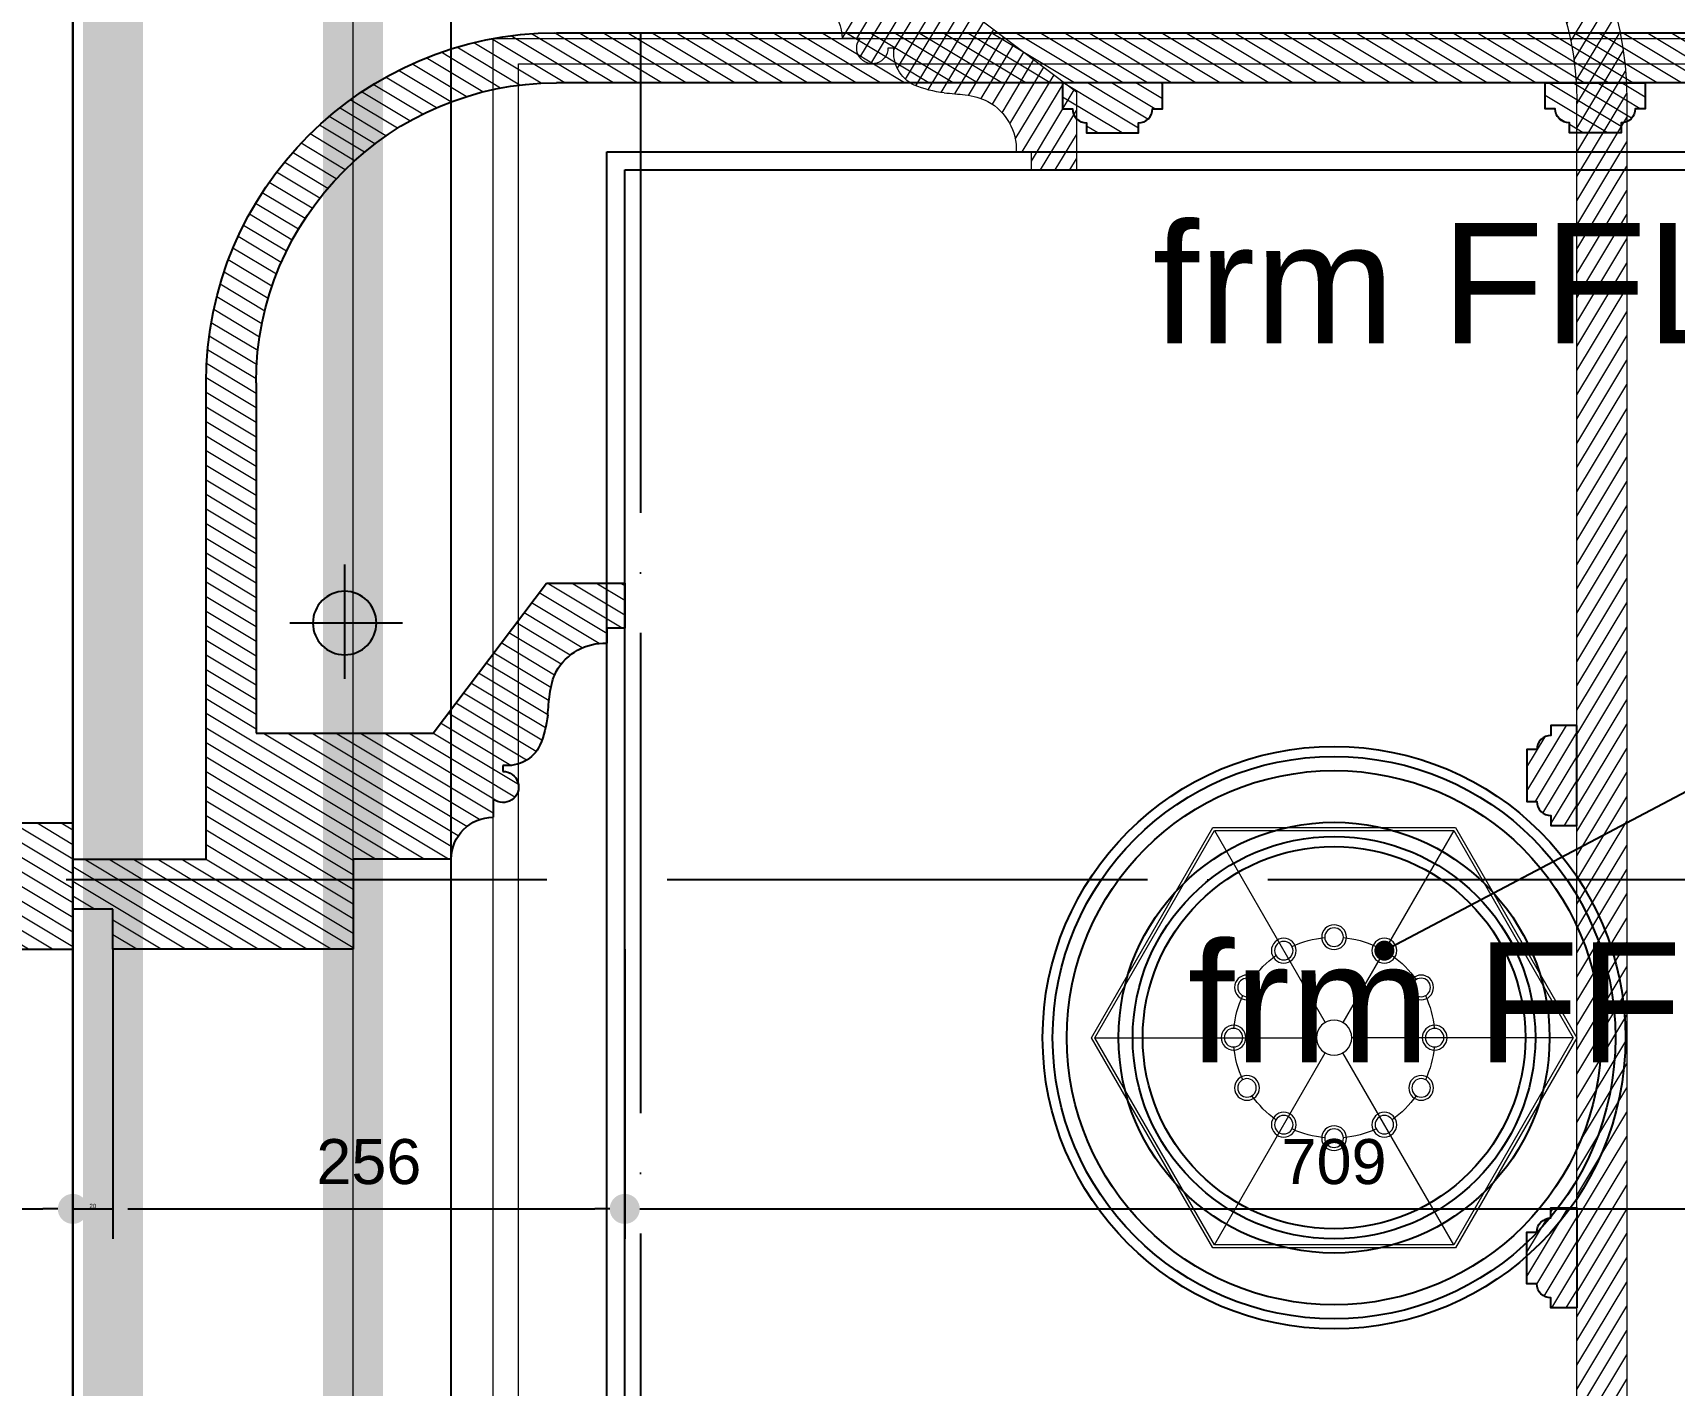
# Model space of a CAD drawing. Header units: inches. Extents: x 230831 to 416194, y 441295 to 526666.
# Drawn here: x 241545 to 242364, y 461914 to 462590 of the extents above; entities that cross this region are included whole.
import ezdxf

# ---------------------------------------------------------------- set-up
doc = ezdxf.new("R2010")
doc.units = ezdxf.units.IN
doc.header["$MEASUREMENT"] = 0
doc.linetypes.add('ACAD_ISO04W100', pattern=[30, 24, -3, 0, -3])
doc.linetypes.add('HIDDEN', pattern=[0.375, 0.25, -0.125])
for name, color, linetype in [('A-DIMESNION-1', 7, 'Continuous'), ('CQ Grg Gypsum', 41, 'Continuous'), ('CQ Light Elevation', 4, 'Continuous'), ('CQ PANEL DIMENSION', 1, 'Continuous'), ('CQ SPOT DETAIL DIMENSION', 9, 'Continuous'), ('CQ text label', 3, 'Continuous'), ('CQ Wall plan', 3, 'Continuous'), ('CQ_callout', 34, 'Continuous'), ('DIM', 251, 'Continuous'), ('Layer1', 1, 'Continuous'), ('LIGHT', 130, 'Continuous')]:
    doc.layers.add(name, color=color, linetype=linetype)
for name, color, linetype, lineweight in [('CQ gypsum 2', 42, 'Continuous', 0), ('CQ Gypsum Hatch', 8, 'Continuous', 20), ('CQ lighting plan', 7, 'Continuous', 0), ('Glass', 4, 'Continuous', 0), ('GRC', 41, 'Continuous', 0)]:
    doc.layers.add(name, color=color, linetype=linetype, lineweight=lineweight)
doc.styles.get("Standard").update_dxf_attribs({"font": 'arial.ttf'})
doc.dimstyles.new('chester 15', dxfattribs={"dimscale": 0.15, "dimtxt": 150, "dimasz": 100, "dimexe": 100, "dimexo": 0, "dimgap": 80, "dimtad": 1, "dimdec": 0, "dimzin": 0, "dimdsep": 46, "dimtxsty": 'Standard', "dimblk": 'DOT', "dimcen": 100, "dimclrd": 1, "dimclre": 1, "dimclrt": 3, "dimadec": 0, "dimazin": 0, "dimtfac": 1, "dimtdec": 0, "dimtofl": 0, "dimtmove": 0, "dimatfit": 3, "dimfxl": 1, "dimtolj": 1, "dimtzin": 0, "dimlwd": -1, "dimarcsym": 0})
doc.dimstyles.new('CQ Anno', dxfattribs={"dimscale": 40, "dimtxt": 2.2, "dimasz": 200, "dimexe": 1, "dimexo": 0.5, "dimgap": 0.5, "dimtad": 1, "dimrnd": 1, "dimdsep": 46, "dimtxsty": 'Standard', "dimblk": 'DOTSMALL', "dimcen": 0.0025, "dimdle": 0.5, "dimclrd": 8, "dimclre": 8, "dimclrt": 53, "dimazin": 2, "dimtfac": 1, "dimtix": 1, "dimtmove": 1, "dimatfit": 0, "dimfxl": 50, "dimtolj": 1, "dimtzin": 0, "dimlwd": -1, "dimarcsym": 1})
doc.dimstyles.get("Standard").update_dxf_attribs({"dimtxt": 0.18, "dimasz": 0.18, "dimexe": 0.18, "dimexo": 0.0625, "dimgap": 0.09, "dimtad": 0, "dimtih": 1, "dimtoh": 1, "dimdec": 4, "dimzin": 0, "dimdsep": 46, "dimtxsty": 'Standard', "dimcen": 0.09, "dimadec": 0, "dimazin": 0, "dimtfac": 1, "dimtdec": 4, "dimtofl": 0, "dimtmove": 0, "dimatfit": 3, "dimfxl": 1, "dimtolj": 1, "dimtzin": 0, "dimarcsym": 0})
pattern_1 = [(211.0285767170143, (0, 0), (3.221659560689484, -5.355689467754646), [])]

# ---------------------------------------------------------------- blocks, each defined once
blk = doc.blocks.new('gf-19 wall plan')
at = {"layer": 'CQ Wall plan', "extrusion": (2.772420434295382e-08, -3.397086406510971e-09, 0.9999999999999997), "elevation": 0.005315582976500136}
blk.add_lwpolyline([(235114.9180727681, 461598.5005303614), (236064.9104582512, 461598.5005303615), (236064.9104582511, 460788.5010083688), (237364.9180727652, 460788.5010083688), (237364.918072765, 463288.5010083689)], dxfattribs=at)
blk = doc.blocks.new('SECTION LINE CLOAK ROOM')
at = {"layer": 'Layer1', "linetype": 'ACAD_ISO04W100', "ltscale": 10}
blk.add_line((239533.2887732581, 465523.2791144429, -7.401796374192596e-05), (239533.2887732581, 461287.9121809329, -7.401796374192596e-05), dxfattribs=at)
blk.add_lwpolyline([(241287.0574479033, 463599.2448105894), (237331.7031791268, 463599.2448105894), (237331.7031791268, 463599.2448105894)], dxfattribs=at)
blk = doc.blocks.new('indirect light plan')
at = {"layer": 'LIGHT'}
for points in [[(91309.27637586422, -49485.64607297082), (91309.27637586422, -49542.81288219872)], [(91280.30761182308, -49514.89427001408), (91336.60707406467, -49514.89427001408)]]:
    blk.add_lwpolyline(points, dxfattribs=at)
blk.add_circle((91309.27637586422, -49514.89427001413), 15.87653305614367, dxfattribs=at)
blk = doc.blocks.new('section ceiling a and b')
at = {"layer": 'CQ Gypsum Hatch', "extrusion": (2.772420434295382e-08, 3.39708640651097e-09, 0.9999999999999997)}
h = blk.add_hatch(dxfattribs=at)
h.set_pattern_fill('ANSI31', color=256, scale=50, angle=166.0285767170143, style=0)
h.set_pattern_definition([(211.0285767170143, (-1582.028212792153, -743.9962909689057), (3.221659560689484, -5.355689467754646), [])])
edge = h.paths.add_edge_path()
edge.add_line((156317.0404743176, 36696.44544566661), (156920.8086084217, 36696.44509396958))
edge.add_arc((156920.8086084217, 36546.44509396928), 150.0000000003056, 5.6274984672199935e-12, 90, ccw=False)
edge.add_line((157070.8086084221, 36546.44509396929), (157070.8086084221, 36371.44509396749))
edge.add_line((157070.8086084221, 36371.44509396749), (156982.3086084216, 36371.44509396749))
edge.add_line((156982.3086084216, 36371.44509396749), (156925.7022465109, 36446.44509396749))
edge.add_line((156925.7022465109, 36446.44509396749), (156886.6303951438, 36446.44509396935))
edge.add_line((156886.6303951438, 36446.44509396935), (156886.6303951438, 36423.94509396754))
edge.add_line((156886.6303951438, 36423.94509396754), (156895.6303951435, 36423.94509396749))
edge.add_line((156895.6303951435, 36423.94509396749), (156895.6303951439, 36416.44509396776))
edge.add_arc((156896.5189341682, 36388.50896893237), 27.95025194145004, 29.519025342495297, 91.82174081782051, ccw=False)
edge.add_arc((156888.3789596119, 36386.86859174967), 35.93479783933154, 6.527251485476995, 25.39668080828028, ccw=False)
edge.add_arc((156592.7877927036, 36352.80523850317), 333.4821784867488, 4.751447809732724, 6.568657368015124, ccw=False)
edge.add_arc((156978.2850813332, 36386.16965127675), 53.47024035951061, 186.1635720968003, 202.8448179774395)
edge.add_arc((156945.3045167858, 36373.27808013645), 18.09530210408352, 205.7714928762176, 276.830970200255)
edge.add_line((156947.4567843333, 36355.31123003294), (156947.4567843332, 36352.31123003318))
edge.add_arc((156947.4567843332, 36344.51172138484), 7.799508648342453, 89.99999999957241, 308.4673023863901)
edge.add_line((156952.3086084214, 36338.40499245905), (156952.3086084213, 36329.4049924594))
edge.add_arc((156952.3086084212, 36308.40499245924), 21.00000000016007, -1.986109054996632e-10, 89.99999999976183, ccw=False)
edge.add_line((156973.3086084214, 36308.40499245917), (157022.3086084214, 36308.40499245917))
edge.add_line((157022.3086084214, 36308.40499245917), (157022.3086084214, 36263.40585075942))
edge.add_line((157022.3086084214, 36263.40585075942), (157142.3166730269, 36263.40591214225))
edge.add_line((157142.3166730269, 36263.40591214225), (157142.3166615469, 36283.40592362208))
edge.add_line((157142.3166615469, 36283.40592362208), (157162.3166229082, 36283.40592362208))
edge.add_line((157162.3166229082, 36283.40592362208), (157162.3166135021, 36308.40594055335))
edge.add_line((157162.3166135021, 36308.40594055335), (157095.8086148447, 36308.40593810467))
edge.add_line((157095.8086148447, 36308.40593810467), (157095.8086084217, 36546.44509396958))
edge.add_arc((156920.8086084217, 36546.44509396954), 175.0000000000291, 1.429308559572743e-11, 90.00000000001907)
edge.add_line((156920.8086084216, 36721.44509396958), (156317.0404743176, 36721.44549065561))
edge.add_line((156317.0404743176, 36721.44549065561), (156143.8245845959, 36721.44549030095))
edge.add_arc((156143.8245845962, 36546.44549030096), 174.9999999999854, 90.00000000008575, 180.000000000081)
edge.add_line((155968.8245845962, 36546.44549030071), (155968.8245781733, 36308.40633443603))
edge.add_line((155968.8245781733, 36308.40633443603), (155902.3165795159, 36308.40633688471))
edge.add_line((155902.3165795159, 36308.40633688471), (155902.3165701095, 36283.4063199535))
edge.add_line((155902.3165701095, 36283.4063199535), (155967.3165314708, 36283.40629412411))
edge.add_line((155967.3165314708, 36283.40629412411), (155967.3165199911, 36263.40628264433))
edge.add_line((155967.3165199911, 36263.40628264433), (156042.3245845964, 36263.40624709084))
edge.add_line((156042.3245845964, 36263.40624709084), (156042.3245845966, 36308.40538879053))
edge.add_line((156042.3245845966, 36308.40538879053), (156091.3245845966, 36308.40538879076))
edge.add_arc((156112.3245845965, 36308.40538879063), 20.99999999991269, 89.99999999968242, 179.9999999996427, ccw=False)
edge.add_line((156112.3245845966, 36329.40538879053), (156112.3245845963, 36338.40538879074))
edge.add_arc((156117.1764086845, 36344.51211771623), 7.799508648130567, 231.5326976120793, 449.9999999987172)
edge.add_line((156117.1764086846, 36352.31162636436), (156117.1764086848, 36355.31162636453))
edge.add_arc((156119.3286762316, 36373.278476469), 18.09530210495172, 263.1690298025771, 334.2285071265885)
edge.add_arc((156086.3481117089, 36386.17004760171), 53.47024033470178, 337.155182020676, 353.8364279013091)
edge.add_arc((156471.8454003887, 36352.80563482564), 333.4821785618601, 173.4313426324718, 175.2485521907542, ccw=False)
edge.add_arc((156176.2542334163, 36386.86898807808), 35.93479784997965, 154.6033191939369, 173.472748516723, ccw=False)
edge.add_arc((156168.1142588494, 36388.50936526362), 27.95025194138269, 88.17825918098032, 150.4809746563083, ccw=False)
edge.add_line((156169.0027978742, 36416.44549029891), (156169.0027978742, 36423.94549029891))
edge.add_line((156169.0027978742, 36423.94549029891), (156178.0027978742, 36423.94549029891))
edge.add_line((156178.0027978742, 36423.94549029891), (156178.0027978742, 36446.44549030071))
edge.add_line((156178.0027978742, 36446.44549030071), (156138.9309465071, 36446.44549029885))
edge.add_line((156138.9309465071, 36446.44549029885), (156082.3245845966, 36371.44549029885))
edge.add_line((156082.3245845966, 36371.44549029885), (155993.8245845959, 36371.44549029885))
edge.add_line((155993.8245845959, 36371.44549029885), (155993.8245845959, 36546.44549030095))
edge.add_arc((156143.8245845959, 36546.4454903007), 150.0000000000291, 89.99999999991098, 179.9999999999055, ccw=False)
edge.add_line((156143.8245845962, 36696.44549030071), (156317.0404743176, 36696.44544566661))
h = blk.add_hatch(dxfattribs=at)
h.set_pattern_fill('ANSI31', color=256, scale=50, angle=166.0285767170143, style=0)
h.set_pattern_definition(pattern_1)
edge = h.paths.add_edge_path()
edge.add_line((156376.8607711157, 36696.44507424887), (156376.8607711157, 36683.51620120437))
edge.add_line((156376.8607711157, 36683.51620120437), (156381.8607711158, 36683.51620120431))
edge.add_arc((156388.9390806591, 36683.52344293579), 7.078313247747537, 180.0586185871749, 269.9413814127661)
edge.add_line((156388.9318389276, 36676.44513339251), (156388.9318389275, 36671.44513339251))
edge.add_line((156388.9318389275, 36671.44513339251), (156414.7897033039, 36671.44507424887))
edge.add_line((156414.7897033039, 36671.44507424887), (156414.7897033039, 36676.44507424887))
edge.add_arc((156414.7824615724, 36683.52338379221), 7.078313247798476, 270.0586185872333, 359.9413814128256)
edge.add_line((156421.8607711157, 36683.51614206073), (156426.8607711157, 36683.51614206079))
edge.add_line((156426.8607711157, 36683.51614206079), (156426.8607711495, 36696.44507424893))
edge.add_line((156426.8607711495, 36696.44507424893), (156376.8607711157, 36696.44507424887))
edge = h.paths.add_edge_path()
edge.add_line((156667.9794931918, 36696.44507424887), (156667.9794931918, 36683.51620120437))
edge.add_line((156667.9794931918, 36683.51620120437), (156662.9794931918, 36683.51620120437))
edge.add_arc((156655.9011836484, 36683.52344293588), 7.078313247834877, 270.05861858699745, 359.9413814125903, ccw=False)
edge.add_line((156655.9084253799, 36676.44513339251), (156655.9084253799, 36671.44513339251))
edge.add_line((156655.9084253799, 36671.44513339251), (156630.0505610036, 36671.44507424887))
edge.add_line((156630.0505610036, 36671.44507424887), (156630.0505610036, 36676.44507424887))
edge.add_arc((156630.0578027351, 36683.52338379218), 7.078313247769402, 180.058618586939, 269.9413814125308, ccw=False)
edge.add_line((156622.9794931918, 36683.51614206073), (156617.9794931918, 36683.51614206079))
edge.add_line((156617.9794931918, 36683.51614206079), (156617.9794931581, 36696.44507424893))
edge.add_line((156617.9794931581, 36696.44507424893), (156667.9794931918, 36696.44507424887))
at = {"layer": 'CQ Gypsum Hatch'}
h = blk.add_hatch(dxfattribs=at)
h.set_pattern_fill('ANSI31', color=256, scale=50, angle=166.0285767170143, style=0)
h.set_pattern_definition(pattern_1)
edge = h.paths.add_edge_path()
edge.add_line((157162.3166217814, 36326.44602554047), (157162.3166222537, 36308.40586260986))
edge.add_line((157162.3166222537, 36308.40586260991), (157162.3995313703, 36308.40586261296))
edge.add_line((157162.3995313703, 36308.40586261294), (157162.3995407765, 36283.40592362223))
edge.add_line((157162.3995407764, 36283.40592362225), (157162.3166229081, 36283.40592362225))
edge.add_line((157162.3166229081, 36283.40592362225), (157162.3166229081, 36263.40592362227))
edge.add_line((157162.3166229081, 36263.40592362225), (157211.3166229081, 36263.40592362225))
edge.add_arc((157232.3166229081, 36263.40592362225), 21, 90, 180, ccw=False)
edge.add_line((157232.3166229082, 36284.40592362225), (157232.3166229082, 36293.40592362218))
edge.add_arc((157237.1684469962, 36299.51265254786), 7.799508648191478, 231.5326976135469, 449.9999999997862)
edge.add_line((157237.1684469963, 36307.31216119608), (157237.1684469963, 36310.31216119609))
edge.add_arc((157239.3207145441, 36328.27901129919), 18.09530210374004, 263.1690297987763, 334.2285071235506)
edge.add_arc((157206.3401500019, 36341.17058243771), 53.47024035365762, 337.1551820220656, 353.8364279050649)
edge.add_arc((157591.8374387986, 36307.80616964318), 333.4821786608196, 173.4313426320803, 175.2485521887266, ccw=False)
edge.add_arc((157296.2462717268, 36341.86952291027), 35.93479784867404, 154.6033191953184, 173.4727485182933, ccw=False)
edge.add_arc((157288.1062971611, 36343.50990009564), 27.95025194109997, 88.1782591809627, 150.480974658575, ccw=False)
edge.add_line((157288.9948361859, 36371.44602513063), (157288.9948361859, 36378.94602513063))
edge.add_line((157288.9948361859, 36378.94602513063), (157297.9948361859, 36378.94602513063))
edge.add_line((157297.9948361859, 36378.94602513063), (157297.9948361859, 36401.44602513244))
edge.add_line((157297.9948361859, 36401.44602513238), (157258.9229848188, 36401.44602513054))
edge.add_line((157258.9229848188, 36401.44602513063), (157202.3166229081, 36326.44602513062))
edge.add_line((157202.3166229081, 36326.44602513063), (157162.3166217814, 36326.44602554056))
at = {"layer": 'CQ Grg Gypsum'}
for p, q in [((156920.8086084217, 36721.44509396964, -1.466518335943925e-07), (156317.0404743176, 36721.44549065566, -1.466518335943925e-07)), ((156317.0404743176, 36696.44544566667, -1.466518335961273e-07), (156920.8086084217, 36696.44509396964, -1.466518335943925e-07)), ((157070.8086084221, 36546.44509396935, -1.466518336013314e-07), (157070.8086084221, 36371.44509396754, -1.466518336030662e-07)), ((157095.8086148447, 36308.40593810473, -1.466518335995967e-07), (157095.8086084219, 36546.44509396935, -1.466518335995967e-07)), ((156886.6303951438, 36446.44509396941, -1.466518336013314e-07), (156886.6303951438, 36423.9450939676, -1.466518336013314e-07)), ((156925.7022465109, 36446.44509396754, -1.466518336013314e-07), (156886.6303951438, 36446.44509396941, -1.466518336013314e-07)), ((156982.3086084216, 36371.44509396754, -1.466518336030662e-07), (156925.7022465109, 36446.44509396754, -1.466518336013314e-07)), ((156886.6303951438, 36423.9450939676, -1.466518336013314e-07), (156895.6303951436, 36423.94509396754, -1.46651833597862e-07)), ((156895.6303951436, 36423.94509396754, -1.46651833597862e-07), (156895.6303951438, 36416.4450939676, -1.466518336013314e-07)), ((157070.8086084221, 36371.44509396754, -1.466518336030662e-07), (156982.3086084216, 36371.44509396754, -1.466518336030662e-07)), ((156947.4567843334, 36355.311230033, -1.466518336013314e-07), (156947.4567843334, 36352.31123003305, -1.466518335995967e-07)), ((156952.3086084214, 36338.40499245911, -1.466518335995967e-07), (156952.3086084214, 36329.40499245923, -1.466518335961273e-07)), ((156973.3086084214, 36308.40499245923, -1.466518335995967e-07), (157022.3086084214, 36308.40499245923, -1.46651833597862e-07)), ((157022.3086084214, 36308.40499245923, -1.46651833597862e-07), (157022.3086084214, 36263.40585075947, -1.46651833597862e-07)), ((157162.3166135021, 36308.40594055341, -1.46651833597862e-07), (157095.8086148447, 36308.40593810473, -1.466518335995967e-07)), ((157162.3166229083, 36283.40592362214, -1.466518335961273e-07), (157162.3166135021, 36308.40594055341, -1.46651833597862e-07)), ((157142.316661547, 36283.40592362214, -1.46651833597862e-07), (157162.3166229083, 36283.40592362214, -1.466518335961273e-07)), ((157142.3166730269, 36263.40591214231, -1.466518335995967e-07), (157142.316661547, 36283.40592362214, -1.46651833597862e-07)), ((157022.3086084214, 36263.40585075947, -1.46651833597862e-07), (157142.3166730269, 36263.40591214231, -1.466518335995967e-07))]:
    blk.add_line(p, q, dxfattribs=at)
for points, elevation in [([(156376.8607711158, 36696.44507424888), (156376.8607711158, 36683.51620120439), (156381.8607711158, 36683.51620120433, 0.4136143785872561), (156388.9318389276, 36676.44513339252), (156388.9318389276, 36671.44513339252), (156414.7897033039, 36671.44507424888), (156414.7897033039, 36671.44507424888), (156414.7897033039, 36676.44507424888, 0.4136143785872561), (156421.8607711158, 36683.51614206075), (156426.8607711157, 36683.51614206081), (156426.8607711495, 36696.44507424894), (156376.8607711158, 36696.44507424888)], 0.0003761163770124682), ([(156667.9794931918, 36696.44507424888), (156667.9794931919, 36683.51620120439), (156662.9794931919, 36683.51620120439, -0.4136143785872561), (156655.90842538, 36676.44513339252), (156655.90842538, 36671.44513339252), (156630.0505610037, 36671.44507424888), (156630.0505610037, 36671.44507424888), (156630.0505610036, 36676.44507424888, -0.4136143785872561), (156622.9794931918, 36683.51614206075), (156617.9794931919, 36683.51614206081), (156617.9794931582, 36696.44507424894), (156667.9794931918, 36696.44507424888)], 0.0003761163770124656)]:
    blk.add_lwpolyline(points, format="xyb", dxfattribs=dict(at, elevation=elevation))
at = {"layer": 'CQ Grg Gypsum', "elevation": -1.466518335961273e-07}
blk.add_lwpolyline([(157232.3166229083, 36284.40592362214, 0.4142135623731066), (157211.3166229083, 36263.40592362219), (157162.3166229083, 36263.40592362214), (157162.3166229083, 36283.40592362214), (157162.3166229083, 36283.40592362214), (157162.3166217816, 36326.44602626894), (157202.3166229082, 36326.44602513051), (157258.9229848189, 36401.44602513051), (157297.994836186, 36401.44602513226), (157297.994836186, 36378.94602513051), (157288.9948361861, 36378.94602513051), (157288.9948361859, 36371.44602513051, 0.278747496337859), (157263.7842077136, 36357.28133968887, 0.0825199636140551), (157260.5444068075, 36345.95443878369, 0.0079292386621575), (157259.5013017608, 36335.42962893035, -0.0729144724568153), (157255.6161711557, 36320.41147978994, -0.32038865801881), (157237.1684469964, 36310.31216119597), (157237.1684469965, 36307.31216119597, -1.408012182039748), (157232.3166229083, 36293.40592362202)], format="xyb", close=True, dxfattribs=at)
at = {"layer": 'CQ Grg Gypsum'}
for centre, radius, start, end in [((156920.8086084217, 36546.44509396964, -1.46651833597862e-07), 175, 0, 90), ((156920.8086084217, 36546.44509396964, -1.46651833597862e-07), 150, 0, 90), ((156896.5189341683, 36388.50896893285, -1.466518335943925e-07), 27.95025194104338, 29.51902534283476, 91.82174081816598), ((156888.3789596026, 36386.86859174748, -1.466518335943925e-07), 35.93479784867265, 6.527251482376904, 25.3966808051728), ((156592.7877925308, 36352.80523848126, -1.466518336013314e-07), 333.4821786609712, 4.751447810083597, 6.568657368364827), ((156978.2850813276, 36386.16965127521, -1.466518335943925e-07), 53.47024035375843, 186.163572095737, 202.8448179763756), ((156945.3045167855, 36373.2780801364, -1.466518336013314e-07), 18.09530210375607, 205.7714928763197, 276.8309702003622), ((156947.4567843332, 36344.51172138506, -1.466518336013314e-07), 7.799508648182383, 90, 308.4673023867924), ((156952.3086084213, 36308.40499245946, -1.466518335943925e-07), 21, 0, 90)]:
    blk.add_arc(centre, radius, start, end, dxfattribs=at)
at = {"layer": 'CQ Light Elevation', "color": 8, "extrusion": (2.791200344724611e-08, 3.420097699331303e-09, 0.9999999999999997)}
blk.add_blockref('indirect light plan', (65717.28223255763, 85941.33930793242, 0.004457215183239768), dxfattribs=at)
blk = doc.blocks.new('gf-19 section ceiling c and d')
at = {"layer": 'CQ Gypsum Hatch'}
h = blk.add_hatch(dxfattribs=at)
h.set_pattern_fill('ANSI31', color=256, scale=50, angle=166.0285767170143, style=0)
h.set_pattern_definition([(211.0285767170143, (40770.3055148228, 22438.25428829005), (3.221659560689484, -5.355689467754646), [])])
h.paths.add_polyline_path([(290580.2555056186, 477757.3129620503), (290560.2553744273, 477757.3129620503), (290560.2553744273, 477712.313894068), (290580.2555056186, 477712.313894068)])
h.paths.add_polyline_path([(292014.2551291987, 477757.3130545883), (291994.2549980073, 477757.3130545883), (291994.2549980073, 477712.313986606), (292014.2551291987, 477712.313986606)])
edge = h.paths.add_edge_path()
edge.add_arc((291752.7471168555, 477995.3529881806), 175, 0, 90)
edge.add_line((291752.8011449613, 478170.3529798404), (290821.7400454096, 478170.3521139577))
edge.add_line((291927.747123278, 477757.3138323158), (291927.7471168555, 477995.3529881805))
edge.add_arc((290821.7630173567, 477995.3521154653), 175, 90, 180)
edge.add_line((291994.2551219355, 477757.3138347645), (291927.747123278, 477757.3138323158))
edge.add_line((290646.7630173565, 477995.3521154653), (290646.763010934, 477757.3129596008))
edge.add_line((291994.2551313417, 477732.3138178333), (291994.2551219355, 477757.3138347645))
edge.add_line((290646.763010934, 477757.3129596008), (290580.2550122765, 477757.3129620494))
edge.add_line((291974.2551699805, 477732.3138178333), (291994.2551313417, 477732.3138178333))
edge.add_line((290580.2550122765, 477757.3129620494), (290580.2550028701, 477732.3129451182))
edge.add_line((291974.2551814603, 477712.3138063534), (291974.2551699805, 477732.3138178333))
edge.add_line((290580.2550028701, 477732.3129451182), (290600.2549642314, 477732.3129451182))
edge.add_line((291854.2471168548, 477712.3137449707), (291974.2551814603, 477712.3138063534))
edge.add_line((290600.2549642314, 477732.3129451182), (290600.2549527514, 477712.3129336383))
edge.add_line((291854.2471168548, 477757.3128866703), (291854.2471168548, 477712.3137449707))
edge.add_line((290600.2549527514, 477712.3129336383), (290720.263017357, 477712.3128722555))
edge.add_line((291805.2471168548, 477757.3128866703), (291854.2471168548, 477757.3128866703))
edge.add_line((290720.263017357, 477712.3128722555), (290720.2630173571, 477757.3120139552))
edge.add_arc((291784.2471168549, 477757.3128866702), 21, 0, 90)
edge.add_line((290720.2630173571, 477757.3120139552), (290769.2630173571, 477757.3120139552))
edge.add_line((291784.2471168548, 477787.3128866702), (291784.2471168548, 477778.3128866703))
edge.add_arc((290790.2630173573, 477757.3120139551), 21, 90, 180)
edge.add_arc((291779.3952927669, 477793.4196155958), 7.799508648182383, 90, 308.4673023821645)
edge.add_line((290790.2630173571, 477778.3120139552), (290790.2630173571, 477787.3120139551))
edge.add_line((291779.3952927667, 477804.2191242441), (291779.3952927667, 477801.2191242441))
edge.add_arc((290795.1148414453, 477793.4187428809), 7.799508648181451, 231.5326976178355, 450)
edge.add_arc((291777.2430252191, 477822.1859743472), 18.09530210375607, 205.7714928755903, 276.8309702002142)
edge.add_line((290795.1148414451, 477801.218251529), (290795.1148414451, 477804.2182515291))
edge.add_arc((291810.2235897614, 477835.0775454859), 53.47024035375843, 186.1635720925549, 202.8448179763401)
edge.add_arc((290797.2671089932, 477822.1851016322), 18.09530210375609, 263.1690297997858, 334.2285071244098)
edge.add_arc((291424.7263009643, 477801.7131326919), 333.4821786609713, 4.751447810051713, 6.568657365061795)
edge.add_arc((290764.286544451, 477835.0766727708), 53.4702403537582, 337.1551820236599, 353.8364279007361)
edge.add_arc((291720.3174680364, 477835.7764859581), 35.93479784867265, 6.527251482222313, 25.39668080517357)
edge.add_arc((291149.783833248, 477801.7122599771), 333.4821786609695, 173.4313426349382, 175.2485521899483)
edge.add_arc((291728.4574426022, 477837.4168631438), 27.95025194104338, 29.51902534285031, 91.82174081811998)
edge.add_arc((290854.1926661761, 477835.7756132432), 35.93479784867079, 154.6033191948264, 173.4727485177777)
edge.add_line((291727.5689035773, 477872.8529881787), (291727.5689035773, 477865.3529881787))
edge.add_arc((290846.0526916102, 477837.4159904285), 27.9502519410429, 88.17825918188002, 150.4809746571497)
edge.add_line((291718.5689035773, 477872.8529881785), (291727.5689035773, 477872.8529881787))
edge.add_line((290846.9412306349, 477865.3521154635), (290846.9412306349, 477872.8521154635))
edge.add_line((291718.5689035773, 477895.3529881802), (291718.5689035773, 477872.8529881785))
edge.add_line((290846.9412306349, 477872.8521154635), (290855.9412306349, 477872.8521154635))
edge.add_line((291757.6407549444, 477895.3529881787), (291718.5689035773, 477895.3529881802))
edge.add_line((290855.9412306349, 477872.8521154635), (290855.9412306349, 477895.3521154653))
edge.add_line((291814.2471168549, 477820.3529881787), (291757.6407549444, 477895.3529881787))
edge.add_line((290855.9412306349, 477895.3521154653), (290816.8693792678, 477895.3521154635))
edge.add_line((291902.7471168553, 477820.3529881787), (291814.2471168549, 477820.3529881787))
edge.add_line((290816.8693792678, 477895.3521154635), (290760.2630173571, 477820.3521154636))
edge.add_line((291902.7471168555, 477995.3529881805), (291902.7471168553, 477820.3529881787))
edge.add_line((290760.2630173571, 477820.3521154636), (290671.7630173566, 477820.3521154636))
edge.add_arc((291752.7471168555, 477995.3529881806), 150, 0, 90)
edge.add_line((290671.7630173566, 477820.3521154636), (290671.7630173566, 477995.3521154653))
edge.add_arc((290821.7630173567, 477995.3521154653), 150, 90, 180)
edge.add_line((290821.7149702583, 478145.3521077702), (291753.0815824123, 478145.3526152893))
h = blk.add_hatch(dxfattribs=at)
h.set_pattern_fill('ANSI31', color=256, scale=50, angle=166.0285767170143, style=0)
h.set_pattern_definition([(211.0285767170143, (134772.8663518906, 441448.9070309019), (3.221659560689484, -5.355689467754646), [])])
edge = h.paths.add_edge_path()
edge.add_line((291149.7271230064, 478145.3521051508), (291149.7271230064, 478132.4232321063))
edge.add_line((291149.7271230064, 478132.4232321063), (291154.7271230064, 478132.4232321063))
edge.add_arc((291161.8054325497, 478132.4304738378), 7.078313247718411, 180.0586185869984, 269.9413814130016)
edge.add_line((291161.7981908182, 478125.3521642945), (291161.7981908182, 478120.3521642945))
edge.add_line((291161.7981908182, 478120.3521642945), (291187.6560551945, 478120.3521051508))
edge.add_line((291187.6560551945, 478120.3521051508), (291187.6560551945, 478125.3521051508))
edge.add_arc((291187.648813463, 478132.4304146942), 7.078313247776678, 270.0586185874691, 359.9413814130025)
edge.add_line((291194.7271230064, 478132.4231729627), (291199.7271230063, 478132.4231729627))
edge.add_line((291199.7271230063, 478132.4231729627), (291199.7271230401, 478145.3521051509))
edge.add_line((291199.7271230401, 478145.3521051509), (291149.7271230064, 478145.3521051508))
edge = h.paths.add_edge_path()
edge.add_line((291440.8458450824, 478145.3521051508), (291440.8458450825, 478132.4232321063))
edge.add_line((291440.8458450825, 478132.4232321063), (291435.8458450825, 478132.4232321063))
edge.add_arc((291428.7675355391, 478132.4304738378), 7.078313247834825, 270.05861858699797, 359.94138141300255, ccw=False)
edge.add_line((291428.7747772706, 478125.3521642945), (291428.7747772706, 478120.3521642945))
edge.add_line((291428.7747772706, 478120.3521642945), (291402.9169128943, 478120.3521051508))
edge.add_line((291402.9169128943, 478120.3521051508), (291402.9169128942, 478125.3521051508))
edge.add_arc((291402.9241546257, 478132.4304146941), 7.07831324771847, 180.0586185865268, 269.9413814125304, ccw=False)
edge.add_line((291395.8458450824, 478132.4231729627), (291390.8458450825, 478132.4231729627))
edge.add_line((291390.8458450825, 478132.4231729627), (291390.8458450488, 478145.3521051509))
edge.add_line((291390.8458450488, 478145.3521051509), (291440.8458450824, 478145.3521051508))
at = {"layer": 'CQ Grg Gypsum', "extrusion": (-2.772420434295382e-08, -3.397086406510971e-09, 0.9999999999999997), "elevation": -0.0101549809185406}
for points in [[(291149.7271230062, 478145.3521051508), (291149.7271230062, 478132.4232321063), (291154.7271230063, 478132.4232321062, 0.4136143785872561), (291161.7981908181, 478125.3521642944), (291161.7981908181, 478120.3521642944), (291187.6560551944, 478120.3521051508), (291187.6560551944, 478120.3521051508), (291187.6560551944, 478125.3521051508, 0.4136143785872561), (291194.7271230062, 478132.4231729626), (291199.7271230062, 478132.4231729627), (291199.72712304, 478145.3521051508), (291149.7271230062, 478145.3521051508)], [(291440.8458450823, 478145.3521051508), (291440.8458450824, 478132.4232321063), (291435.8458450824, 478132.4232321063, -0.4136143785872561), (291428.7747772704, 478125.3521642944), (291428.7747772704, 478120.3521642944), (291402.9169128942, 478120.3521051508), (291402.9169128942, 478120.3521051508), (291402.9169128941, 478125.3521051508, -0.4136143785872561), (291395.8458450823, 478132.4231729626), (291390.8458450824, 478132.4231729627), (291390.8458450487, 478145.3521051508), (291440.8458450823, 478145.3521051508)]]:
    blk.add_lwpolyline(points, format="xyb", dxfattribs=at)
at = {"layer": 'GRC', "extrusion": (2.772420434295381e-08, -3.397086406510972e-09, 0.9999999999999997)}
for p, q in [((291752.7996836976, 478170.3529798395, 0.001440178731027683), (290821.738584146, 478170.3521139569, -9.153042794110317e-05)), ((290821.7135089946, 478145.3521077694, -9.161535338886285e-05), (291753.0801211486, 478145.3526152885, 0.00144008602772391)), ((291757.6392936807, 477895.3529881779, 0.001439110357958101), (291718.5674423136, 477895.3529881794, 0.001440193593949468)), ((291718.5674423136, 477895.3529881794, 0.001440193593949468), (291718.5674423136, 477872.8529881777, 0.001440117159505316)), ((291814.2456555912, 477820.3529881779, 0.001437286210132899), (291757.6392936807, 477895.3529881779, 0.001439110357958101)), ((291718.5674423136, 477872.8529881777, 0.001440117159505316), (291727.5674423136, 477872.8529881779, 0.001439867641666228)), ((291727.5674423136, 477872.8529881779, 0.001439867641666228), (291727.5674423136, 477865.3529881779, 0.001439842163518178)), ((291779.3938315031, 477804.2191242433, 0.001438197641095789), (291779.3938315031, 477801.2191242433, 0.001438187449836568)), ((291784.2456555911, 477787.3128866694, 0.001438005696183489), (291784.2456555911, 477778.3128866695, 0.001437975122405832))]:
    blk.add_line(p, q, dxfattribs=at)
for centre, radius, start, end in [((291752.7456555917, 477995.3529881798, 0.007904406960983018), 175, 1.789432924479918e-26, 90), ((291752.7456555917, 477995.3529881798, 0.007904406960983018), 150, 1.789432924479918e-26, 90), ((291728.4559813383, 477837.416863143, 0.007904406960983023), 27.95025194104338, 29.51902534285877, 91.82174081811962), ((291720.3160067725, 477835.7764859573, 0.007904406960983022), 35.93479784867265, 6.527251482234734, 25.39668080518229), ((291424.7248397004, 477801.7131326911, 0.007904406960983022), 333.4821786609713, 4.751447810049064, 6.568657365051664), ((291810.2221284975, 477835.0775454851, 0.00790440696098302), 53.47024035375843, 186.1635720925555, 202.8448179763454), ((291777.2415639553, 477822.1859743464, 0.007904406960983023), 18.09530210375607, 205.7714928755947, 276.8309702001887), ((291779.3938315031, 477793.419615595, 0.007904406960983027), 7.799508648182382, 90, 308.4673023821691), ((291784.2456555911, 477757.3128866694, 0.007904406960983029), 21, 1.789432924479918e-26, 90)]:
    blk.add_arc(centre, radius, start, end, dxfattribs=at)
blk = doc.blocks.new('_Dot')
at = {"color": 0, "linetype": 'ByBlock', "lineweight": -2}
blk.add_line((-0.5, 0), (-1, 0), dxfattribs=at)
at = {"color": 0, "linetype": 'ByBlock', "const_width": 0.5}
blk.add_lwpolyline([(-0.25, 0, 1), (0.25, 0, 1)], format="xyb", close=True, dxfattribs=at)
blk = doc.blocks.new('*D192')
at = {"layer": 'CQ SPOT DETAIL DIMENSION', "color": 1, "lineweight": -2, "transparency": 16777216}
for p, q in [((241428.8237061762, 462270.1598962285), (241428.8237061762, 461987.3546536727)), ((241564.5037061762, 462132.1198831422), (241564.5037061762, 461987.3546536727))]:
    blk.add_line(p, q, dxfattribs=at)
at = {"layer": 'CQ SPOT DETAIL DIMENSION', "color": 1, "transparency": 16777216}
blk.add_line((241443.8237061762, 462002.3546536727), (241549.5037061762, 462002.3546536727), dxfattribs=at)
at = {"layer": 'Defpoints', "color": 0, "transparency": 16777216}
for p in [(241428.8237061762, 462270.1598962285, 0.0003526290422994029), (241564.5037061762, 462132.1198831422, 0.0003526290422994029), (241564.5037061762, 462002.3546536727)]:
    blk.add_point(p, dxfattribs=at)
at = {"layer": 'CQ SPOT DETAIL DIMENSION', "color": 1, "transparency": 16777216, "xscale": 15, "yscale": 15, "zscale": 15, "rotation": 180}
blk.add_blockref('_Dot', (241428.8237061762, 462002.3546536727), dxfattribs=at)
at = {"layer": 'CQ SPOT DETAIL DIMENSION', "color": 1, "transparency": 16777216, "xscale": 15, "yscale": 15, "zscale": 15}
blk.add_blockref('_Dot', (241564.5037061762, 462002.3546536727), dxfattribs=at)
at = {"layer": 'CQ SPOT DETAIL DIMENSION', "color": 3, "transparency": 16777216, "insert": (241496.6637061762, 462025.8502198391), "char_height": 22.5, "attachment_point": 5}
blk.add_mtext('\\A1;136', dxfattribs=at)
blk = doc.blocks.new('_DotSmall')
at = {"color": 0, "linetype": 'ByBlock', "const_width": 0.5}
blk.add_lwpolyline([(-0.0625, 0, 1), (0.0625, 0, 1)], format="xyb", close=True, dxfattribs=at)
blk = doc.blocks.new('*D186')
at = {"layer": 'A-DIMESNION-1', "color": 8, "lineweight": -2, "ltscale": 0.05, "transparency": 16777216}
for p, q in [((241564.5037061762, 462131.1198831422), (241564.5037061762, 462000.3546536727)), ((241584.5036549442, 462131.1198716623), (241584.5036549442, 462000.3546536727))]:
    blk.add_line(p, q, dxfattribs=at)
at = {"layer": 'A-DIMESNION-1', "color": 8, "ltscale": 0.05, "transparency": 16777216}
blk.add_line((241564.0037061762, 462002.3546536727), (241585.0036549442, 462002.3546536727), dxfattribs=at)
at = {"layer": 'Defpoints', "color": 0, "linetype": 'Continuous', "ltscale": 0.05, "transparency": 16777216}
for p in [(241564.5037061762, 462132.1198831422, 0.0003526290422994029), (241584.5036549442, 462132.1198716623, 0.000386854187946005), (241584.5036549442, 462002.3546536727)]:
    blk.add_point(p, dxfattribs=at)
at = {"layer": 'A-DIMESNION-1', "color": 8, "linetype": 'Continuous', "ltscale": 0.05, "transparency": 16777216, "rotation": 180}
blk.add_blockref('_DotSmall', (241564.5037061762, 462002.3546536727), dxfattribs=at)
at = {"layer": 'A-DIMESNION-1', "color": 8, "linetype": 'Continuous', "ltscale": 0.05, "transparency": 16777216}
blk.add_blockref('_DotSmall', (241584.5036549442, 462002.3546536727), dxfattribs=at)
at = {"layer": 'A-DIMESNION-1', "color": 53, "linetype": 'Continuous', "ltscale": 0.05, "transparency": 16777216, "insert": (241574.5036805602, 462003.7779142457), "char_height": 2.2, "attachment_point": 5}
blk.add_mtext('\\A1;20', dxfattribs=at)
blk = doc.blocks.new('*D193')
at = {"layer": 'CQ SPOT DETAIL DIMENSION', "color": 1, "lineweight": -2, "transparency": 16777216}
for p, q in [((241584.5036549442, 462132.1198716623), (241584.5036549442, 461987.3546536727)), ((241840.1836549442, 462132.1198716623), (241840.1836549442, 461987.3546536727))]:
    blk.add_line(p, q, dxfattribs=at)
at = {"layer": 'CQ SPOT DETAIL DIMENSION', "color": 1, "transparency": 16777216}
blk.add_line((241599.5036549442, 462002.3546536727), (241825.1836549442, 462002.3546536727), dxfattribs=at)
at = {"layer": 'Defpoints', "color": 0, "transparency": 16777216}
for p in [(241584.5036549442, 462132.1198716623, 0.000386854187946005), (241840.1836549442, 462132.1198716623, 0.000386854187946005), (241840.1836549442, 462002.3546536727)]:
    blk.add_point(p, dxfattribs=at)
at = {"layer": 'CQ SPOT DETAIL DIMENSION', "color": 1, "transparency": 16777216, "xscale": 15, "yscale": 15, "zscale": 15, "rotation": 180}
blk.add_blockref('_Dot', (241584.5036549442, 462002.3546536727), dxfattribs=at)
at = {"layer": 'CQ SPOT DETAIL DIMENSION', "color": 1, "transparency": 16777216, "xscale": 15, "yscale": 15, "zscale": 15}
blk.add_blockref('_Dot', (241840.1836549442, 462002.3546536727), dxfattribs=at)
at = {"layer": 'CQ SPOT DETAIL DIMENSION', "color": 3, "transparency": 16777216, "insert": (241712.3436549442, 462025.8425458965), "char_height": 22.5, "attachment_point": 5}
blk.add_mtext('\\A1;256', dxfattribs=at)
blk = doc.blocks.new('*D194')
at = {"layer": 'CQ SPOT DETAIL DIMENSION', "color": 1, "lineweight": -2, "transparency": 16777216}
for p, q in [((242548.8175300968, 462315.1594498208), (242548.8175300968, 461987.3546536727)), ((241840.1836549442, 462132.1198716623), (241840.1836549442, 461987.3546536727))]:
    blk.add_line(p, q, dxfattribs=at)
at = {"layer": 'CQ SPOT DETAIL DIMENSION', "color": 1, "transparency": 16777216}
blk.add_line((241855.1836549442, 462002.3546536727), (242533.8175300968, 462002.3546536727), dxfattribs=at)
at = {"layer": 'Defpoints', "color": 0, "transparency": 16777216}
for p in [(242548.8175300968, 462315.1594498208, 0.0003607411542833425), (241840.1836549442, 462132.1198716623, 0.000386854187946005), (242548.8175300968, 462002.3546536727)]:
    blk.add_point(p, dxfattribs=at)
at = {"layer": 'CQ SPOT DETAIL DIMENSION', "color": 1, "transparency": 16777216, "xscale": 15, "yscale": 15, "zscale": 15, "rotation": 180}
blk.add_blockref('_Dot', (241840.1836549442, 462002.3546536727), dxfattribs=at)
at = {"layer": 'CQ SPOT DETAIL DIMENSION', "color": 1, "transparency": 16777216, "xscale": 15, "yscale": 15, "zscale": 15}
blk.add_blockref('_Dot', (242548.8175300968, 462002.3546536727), dxfattribs=at)
at = {"layer": 'CQ SPOT DETAIL DIMENSION', "color": 3, "transparency": 16777216, "insert": (242194.5005925205, 462025.8425458965), "char_height": 22.5, "attachment_point": 5}
blk.add_mtext('\\A1;709', dxfattribs=at)
blk = doc.blocks.new('A$C0E773A1C')
at = {"layer": 'Glass'}
for p, q in [((0, 239.0230114446022), (0, 17.61059186124476)), ((-207, 119.5115057223593), (-15.25121992756612, 8.805295930535067)), ((207, 119.5115057222428), (15.25121992750792, 8.805295930651482)), ((-207.0000000001164, -119.5115057221264), (-15.25121992750792, -8.805295930651482)), ((207, -119.5115057222428), (15.25121992750792, -8.80529593070969)), ((0, -239.0230114444857), (0, -17.61059186130296))]:
    blk.add_line(p, q, dxfattribs=at)
for points in [[(-210.0000000000582, -121.2435565298074), (0, -242.487113059673), (210, -121.2435565298656), (210, 121.2435565297492), (5.82077e-11, 242.487113059673), (-210, 121.2435565298074)], [(-207.0000000000582, -119.5115057221846), (0, -239.023011444544), (207, -119.5115057222428), (207, 119.5115057221846), (0, 239.023011444544), (-207, 119.5115057223011)]]:
    blk.add_lwpolyline(points, close=True, dxfattribs=at)
for centre, radius in [((-50.23421571089421, 87.00821388961049), 12.37583990416853), ((0, 100.4684314218466), 12.37583990416853), ((0, 100.4684314218466), 9.258665780768684), ((50.23421571101062, 87.00821388966871), 12.37583990416853), ((-50.23421571089421, 87.00821388961049), 9.258665780768684), ((50.23421571101062, 87.00821388966871), 9.258665780768684), ((-87.00821388972689, 50.23421571101062), 12.37583990416853), ((-87.00821388972689, 50.23421571101062), 9.258665780768684), ((87.00821388972689, 50.23421571089421), 12.37583990416853), ((87.00821388972689, 50.23421571089421), 9.258665780768684), ((0, 0), 17.61059186125119), ((-100.4684314218466, -5.82077e-11), 12.37583990416853), ((-100.4684314218466, -5.82077e-11), 9.258665780768684), ((100.4684314219048, 0), 12.37583990416853), ((100.4684314219048, 0), 9.258665780768684), ((-87.00821388972689, -50.23421571089421), 12.37583990416853), ((-87.00821388972689, -50.23421571089421), 9.258665780768684), ((87.00821388972689, -50.23421571095241), 12.37583990416853), ((87.00821388972689, -50.23421571095241), 9.258665780768684), ((-50.23421571095241, -87.00821388978513), 12.37583990416853), ((-50.23421571095241, -87.00821388978513), 9.258665780768684), ((50.23421571089421, -87.00821388978513), 12.37583990416853), ((50.23421571089421, -87.00821388978513), 9.258665780768684), ((0, -100.4684314218466), 12.37583990416853), ((0, -100.4684314218466), 9.258665780768684)]:
    blk.add_circle(centre, radius, dxfattribs=at)
for start, end in [(95.28196130513157, 114.7180386971825), (65.28196130281745, 84.71803869486844), (125.2819613037901, 144.7180386963198), (35.28196130368017, 54.71803869620988), (155.2819613026356, 174.7180386948492), (5.281961305150749, 24.71803869736439), (185.2819613051506, 204.7180386973644), (335.2819613026357, 354.7180386948493), (215.2819613036802, 234.7180386962099), (305.2819613037901, 324.7180386963198), (245.2819613028175, 264.7180386948684), (275.2819613051316, 294.7180386971825)]:
    blk.add_arc((0, 0), 100.4684314218637, start, end, dxfattribs=at)

msp = doc.modelspace()

# ---------------------------------------------------------------- linework, layer by layer
at = {"layer": 'CQ Grg Gypsum', "elevation": 0.000386854187946005}
for points in [[(241753.5036549442, 462608.3685997571), (242635.50380798, 462608.3685997571), (242635.50380798, 461572.3683710482), (241753.5036549442, 461572.3683710482)], [(241831.1936549442, 462530.6785997571), (242557.81380798, 462530.6785997571), (242557.81380798, 461650.0583710482), (241831.1936549442, 461650.0583710482)], [(241840.1836549442, 462521.6885997571), (242548.82380798, 462521.6885997571), (242548.82380798, 461659.0483710482), (241840.1836549442, 461659.0483710482)]]:
    msp.add_lwpolyline(points, close=True, dxfattribs=at)
at = {"layer": 'CQ Grg Gypsum', "extrusion": (2.772420434295382e-08, -3.397086406510971e-09, 0.9999999999999997)}
for radius in [145.5593610380391, 140.5593610380177, 133.4882932261693, 107.6304288499171, 100.5593610380323, 95.55936100436644]:
    msp.add_circle((242194.4853809249, 462087.9302133176, 0.005531751478676068), radius, dxfattribs=at)
at = {"layer": 'CQ gypsum 2', "elevation": 0.000386854187946005}
for points in [[(241704.5136549442, 462657.3585997571), (242684.4938079799, 462657.3585997571), (242684.4938079799, 461523.3783710483), (241704.5136549442, 461523.3783710483)], [(241774.5036549442, 462587.3685997571), (242614.50380798, 462587.3685997571), (242614.50380798, 461593.3683710482), (241774.5036549442, 461593.3683710482)], [(241787.1536549442, 462574.7185997571), (242601.85380798, 462574.7185997571), (242601.85380798, 461606.0183710483), (241787.1536549442, 461606.0183710483)]]:
    msp.add_lwpolyline(points, close=True, dxfattribs=at)
at = {"layer": 'CQ lighting plan', "linetype": 'HIDDEN', "ltscale": 500, "const_width": 30, "elevation": 0.000386854187946005}
for points in [[(241584.5036549442, 462777.3685997571), (242804.50380798, 462777.3685997571), (242804.50380798, 461403.3683710482), (241584.5036549442, 461403.3683710482)], [(241704.5036549442, 462657.3685997571), (242684.50380798, 462657.3685997571), (242684.50380798, 461523.3683710482), (241704.5036549442, 461523.3683710482)]]:
    msp.add_lwpolyline(points, close=True, dxfattribs=at)
at = {"layer": 'CQ PANEL DIMENSION'}
msp.add_line((241564.4840103918, 461638.5005303613, 0.0003526290422994029), (241564.5037061894, 462797.3733243559, 7.846281590591391e-05), dxfattribs=at)
at = {"layer": 'CQ PANEL DIMENSION', "elevation": 0.0003526290422994029}
msp.add_lwpolyline([(241564.5037061762, 461638.5005303613), (240634.5037484519, 461638.5005303613), (240634.5037484519, 462824.5010083712), (241564.5037061762, 462824.5010083712)], close=True, dxfattribs=at)

# ---------------------------------------------------------------- block references
msp.add_blockref('SECTION LINE CLOAK ROOM', (2314.750455850037, -1432.449580498913))
at = {"xscale": -1, "rotation": 270}
msp.add_blockref('gf-19 section ceiling c and d', (-235829.5723293132, 170803.1148795606, 0.0001646527282696473), dxfattribs=at)
at = {"layer": 'CQ lighting plan', "extrusion": (2.772420434295382e-08, -3.397086406510971e-09, 0.9999999999999997), "xscale": -0.5, "yscale": 0.5, "zscale": 0.5, "rotation": 330.0000000000028}
msp.add_blockref('A$C0E773A1C', (242194.503731462, 462087.9320808966, 0.005531751467452571), dxfattribs=at)
at = {"layer": 'CQ Wall plan'}
msp.add_blockref('gf-19 wall plan', (5479.585675689887, 0), dxfattribs=at)
at = {"layer": 'DIM', "lineweight": 0, "extrusion": (2.772420434295382e-08, -3.397086406510971e-09, 0.9999999999999997), "xscale": -1}
msp.add_blockref('section ceiling a and b', (398726.8203279708, 425868.7139595199, 0.005514836242772225), dxfattribs=at)

# ---------------------------------------------------------------- texts
at = {"layer": 'CQ text label'}
for s, p in [(' frm FFL 3.43 m', (242080.528634296, 462435.0387228758, 0.001529078274045795)), (' frm FFL 3.00 m', (242098.1202705701, 462075.522723629, 0.0003546942199556978))]:
    msp.add_text(s, height=60, rotation=1.556358209312801e-08, dxfattribs=at).set_placement(p)

# ---------------------------------------------------------------- dimensions: what is measured, and where the dimension line sits
at = {"layer": 'A-DIMESNION-1', "color": 64, "linetype": 'Continuous', "ltscale": 0.05}
dim = msp.add_linear_dim(base=(241584.5036549442, 462002.3546536727), p1=(241564.5037061762, 462132.1198831422, 0.0003526290422994029), p2=(241584.5036549442, 462132.1198716623, 0.000386854187946005), dimstyle='CQ Anno', override={"dimscale": 1, "dimasz": 1, "dimexe": 2, "dimexo": 1, "dimgap": 0.3, "dimcen": 0.005}, dxfattribs=at)
dim.commit()
dim.dimension.update_dxf_attribs({"geometry": '*D186', "text_midpoint": (241574.5036805602, 462002.3546536727), "dimtype": 160})
at = {"layer": 'CQ SPOT DETAIL DIMENSION', "color": 2}
for base, p1, p2, picture, middle in [((242548.8175300968, 462002.3546536727), (241840.1836549442, 462132.1198716623, 0.000386854187946005), (242548.8175300968, 462315.1594498208, 0.0003607411542833425), '*D194', (242194.5005925205, 462025.8425458965)), ((241564.5037061762, 462002.3546536727), (241428.8237061762, 462270.1598962285, 0.0003526290422994029), (241564.5037061762, 462132.1198831422, 0.0003526290422994029), '*D192', (241496.6637061762, 462025.8502198391)), ((241840.1836549442, 462002.3546536727), (241584.5036549442, 462132.1198716623, 0.000386854187946005), (241840.1836549442, 462132.1198716623, 0.000386854187946005), '*D193', (241712.3436549442, 462025.8425458965))]:
    dim = msp.add_linear_dim(base=base, p1=p1, p2=p2, dimstyle='chester 15', dxfattribs=at)
    dim.commit()
    dim.dimension.update_dxf_attribs({"geometry": picture, "text_midpoint": middle})

# ---------------------------------------------------------------- leaders
at = {"layer": 'CQ_callout', "annotation_type": 0, "has_hookline": 1, "hookline_direction": 0, "text_width": 564.321295143213}
msp.add_leader([(242219.6208393175, 462131.4361878415, 0.0003863056233256472), (242891.7692483205, 462486.244150791, 0.0003863056233256472), (243046.4577238892, 462486.244150791, 0.0003863056233256472)], dimstyle='Standard', override={"dimasz": 10, "dimldrblk": 'Dot', "dimfxl": 0.1, "dimarcsym": 2}, dxfattribs=at)

doc.saveas('drawing.dxf')
